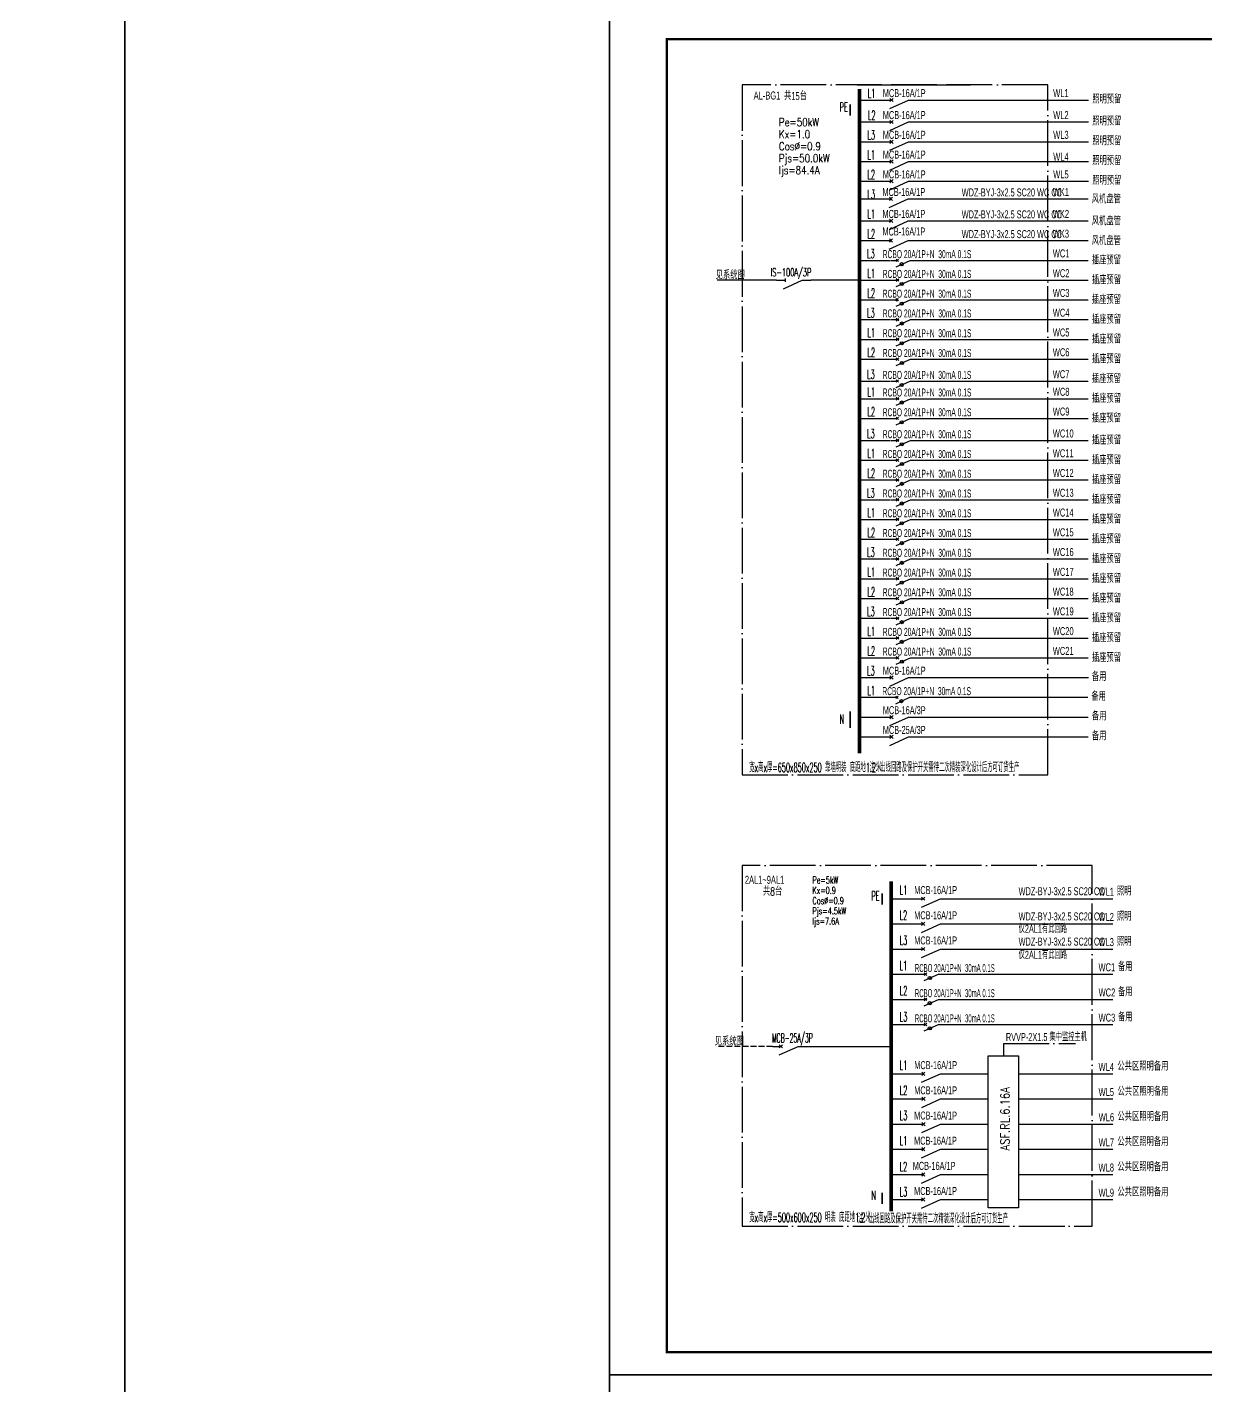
# Model space of a CAD drawing. Extents: x -127004 to 341119, y -13158 to 456864.
# Drawn here: x 122995 to 174534, y 67686 to 127086 of the extents above; entities that cross this region are included whole.
import ezdxf

# ---------------------------------------------------------------- set-up
doc = ezdxf.new("R2010")
doc.units = 0
doc.header["$LTSCALE"] = 1000
for name, pattern in [('CONTINOUS', [0]), ('DASH', [0.35, 0.25, -0.1]), ('DOTE', [2.42, 2, -0.2, 0.02, -0.2])]:
    doc.linetypes.add(name, pattern=pattern)
doc.layers.get('0').update_dxf_attribs({"linetype": 'CONTINUOUS'})
for name, color, linetype in [('D-TEXT', 7, 'CONTINUOUS'), ('DIM-箱柜', 3, 'CONTINUOUS'), ('DQ', 7, 'CONTINOUS'), ('EL-1', 4, 'DASH'), ('ELEMENT', 3, 'CONTINUOUS'), ('EQUIP-箱柜', 3, 'CONTINUOUS'), ('SIG_TEXT', 7, 'CONTINUOUS'), ('TEL_TEXT', 3, 'CONTINUOUS'), ('TEL_TITLE', 7, 'CONTINUOUS'), ('WIRE-照明', 1, 'CONTINUOUS'), ('内审意见修改', 2, 'CONTINUOUS')]:
    doc.layers.add(name, color=color, linetype=linetype)
doc.layers.add('内审要求修改2.10', color=6, linetype='CONTINUOUS', plot=False)
doc.styles.add('_COMPLEX', font='ros.shx', dxfattribs={"width": 0.6, "bigfont": 'jd.shx'})
doc.styles.add('_HZTXT', font='ROMANS2', dxfattribs={"width": 0.8, "bigfont": 'HZDF2'})
doc.styles.add('_TEL_DIM', font='ROMANS2', dxfattribs={"width": 0.8, "height": 3.5, "bigfont": 'HZDF2'})
doc.styles.add('B', font='ROMANS2', dxfattribs={"width": 0.8, "bigfont": 'HZDF2'})
doc.styles.add('DIM_FONT', font='ROMANS', dxfattribs={"bigfont": 'HZTXT'})
doc.styles.get("Standard").update_dxf_attribs({"font": 'GBENOR', "bigfont": 'GBCBIG'})

# ---------------------------------------------------------------- blocks, each defined once
blk = doc.blocks.new('SADF AGF AERG AER GER')
at = {"layer": 'DIM-箱柜'}
blk.add_lwpolyline([(-462150, -1228514), (-378050, -1228514), (-378050, -1287914), (-462150, -1287914)], close=True, dxfattribs=at)
blk = doc.blocks.new('M_M19DXM')
for p, q in [((-0.25, -0.2), (0, -0.75)), ((-0.047, -0.203), (0.047, -0.297)), ((-0.047, -0.297), (0.047, -0.203))]:
    blk.add_line(p, q)
for points in [[(0, 0), (0, -0.25)], [(0, -0.75), (0, -1)]]:
    blk.add_lwpolyline(points)
blk.add_circle((-0.151, -0.417), 0.0615)
at = {"style": 'DIM_FONT', "width": 0.8, "flags": 9}
blk.add_attdef('S', (0.25, -0.5), '', height=0.2, dxfattribs=at)
blk = doc.blocks.new('M_M7')
for p, q in [((-0.25, -0.2), (0, -0.75)), ((-0.047, -0.297), (0.047, -0.203)), ((-0.047, -0.203), (0.047, -0.297))]:
    blk.add_line(p, q)
for points in [[(0, 0), (0, -0.25)], [(0, -0.75), (0, -1)]]:
    blk.add_lwpolyline(points)
at = {"width": 0.8, "flags": 9}
blk.add_attdef('S', (0.25, -0.5), '', height=0.2, dxfattribs=at)
blk = doc.blocks.new('M_M8')
for p, q in [((-0.25, -0.2), (0, -0.75)), ((0.05, -0.25), (-0.05, -0.25))]:
    blk.add_line(p, q)
for points in [[(0, 0), (0, -0.25)], [(0, -0.75), (0, -1)]]:
    blk.add_lwpolyline(points)
at = {"style": 'DIM_FONT', "width": 0.8, "flags": 9}
blk.add_attdef('S', (0.25, -0.5), '', height=0.2, dxfattribs=at)
blk = doc.blocks.new('A$C6873132B')
at = {"layer": 'DIM-箱柜'}
blk.add_blockref('SADF AGF AERG AER GER', (378050, 1287914), dxfattribs=at)

msp = doc.modelspace()

# ---------------------------------------------------------------- linework, layer by layer
at = {"linetype": 'DOTE'}
for p, q in [((167618, 124561), (154261, 124561)), ((154261, 124561), (154261, 94397)), ((167618, 94397), (167618, 124561)), ((154261, 94397), (167618, 94397))]:
    msp.add_line(p, q, dxfattribs=at)
at = {"color": 0, "linetype": 'DOTE'}
for p, q in [((169562, 90440), (154262, 90440)), ((154262, 90440), (154262, 74669)), ((169562, 74669), (169562, 90440)), ((165684, 82656, 0), (168842, 82656, 0)), ((165684, 82656, 0), (165684, 82149, 0)), ((154262, 74669), (169562, 74669))]:
    msp.add_line(p, q, dxfattribs=at)
for points in [[(127272, 356455), (341119, 356455), (341119, -13158), (127272, -13158)], [(-86575, 355413), (127272, 355413), (127272, -13158), (-86575, -13158)]]:
    msp.add_lwpolyline(points, close=True)
at = {"linetype": 'Continuous', "const_width": 72.9}
for points in [[(158983, 123710), (158983, 123213)], [(158983, 97176), (158983, 96448)]]:
    msp.add_lwpolyline(points, dxfattribs=at)
at = {"color": 1, "linetype": 'Continuous', "const_width": 72.9}
for points in [[(160376, 89221), (160376, 88724)], [(160376, 76132), (160376, 75635)]]:
    msp.add_lwpolyline(points, dxfattribs=at)
at = {"layer": 'DQ'}
msp.add_lwpolyline([(166346, 75470), (165018, 75470), (165018, 82115), (166346, 82115)], close=True, dxfattribs=at)
at = {"layer": 'EL-1'}
msp.add_line((155579, 82528), (153122, 82528), dxfattribs=at)
at = {"layer": 'EQUIP-箱柜'}
msp.add_line((159288, 124561), (164239, 124561), dxfattribs=at)
at = {"layer": 'TEL_TITLE'}
for points in [[(148461, 68161), (232561, 68161), (232561, 127561), (148461, 127561)], [(148461, 8761), (232561, 8761), (232561, 68161), (148461, 68161)]]:
    msp.add_lwpolyline(points, close=True, dxfattribs=at)
at = {"layer": 'TEL_TITLE', "const_width": 100}
msp.add_lwpolyline([(150961, 69161), (231561, 69161), (231561, 126561), (150961, 126561)], close=True, dxfattribs=at)
at = {"layer": 'WIRE-照明'}
for p, q in [((159383, 123900), (160787, 123900)), ((161722, 123900), (169405, 123900)), ((159383, 122941), (160787, 122941)), ((161722, 122941), (169405, 122941)), ((159364, 122077), (160768, 122077)), ((161722, 122077), (169405, 122077)), ((159367, 121213), (160771, 121213)), ((161722, 121213), (169405, 121213)), ((159364, 120349), (160768, 120349)), ((161722, 120349), (169405, 120349)), ((159364, 119580), (160768, 119580)), ((161704, 119580), (169387, 119580)), ((159367, 118621), (160771, 118621)), ((161706, 118621), (169389, 118621)), ((159367, 117757), (160771, 117757)), ((161704, 117757), (169387, 117757)), ((159348, 116892), (160752, 116892)), ((161706, 116892), (169389, 116892)), ((159367, 116028), (160771, 116028)), ((161708, 116028), (169391, 116028)), ((159367, 115164), (160771, 115164)), ((161706, 115164), (169389, 115164)), ((159348, 114300), (160752, 114300)), ((161708, 114300), (169391, 114300)), ((159367, 113436), (160771, 113436)), ((161708, 113436), (169391, 113436)), ((159367, 112572), (160771, 112572)), ((161708, 112572), (169391, 112572)), ((159348, 111613), (160752, 111613)), ((161706, 111613), (169389, 111613)), ((159367, 110844), (160771, 110844)), ((161708, 110844), (169391, 110844)), ((159367, 109980), (160771, 109980)), ((161706, 109980), (169389, 109980)), ((159348, 109021), (160752, 109021)), ((161708, 109021), (169391, 109021)), ((159367, 108157), (160771, 108157)), ((161708, 108157), (169391, 108157)), ((159367, 107292), (160771, 107292)), ((161708, 107292), (169391, 107292)), ((159348, 106428), (160752, 106428)), ((161708, 106428), (169391, 106428)), ((159367, 105564), (160771, 105564)), ((161708, 105564), (169391, 105564)), ((159367, 104700), (160771, 104700)), ((161708, 104700), (169391, 104700)), ((159348, 103836), (160752, 103836)), ((161708, 103836), (169391, 103836)), ((159367, 102972), (160771, 102972)), ((161708, 102972), (169391, 102972)), ((159367, 102108), (160771, 102108)), ((161708, 102108), (169391, 102108)), ((159348, 101244), (160752, 101244)), ((161708, 101244), (169391, 101244)), ((159367, 100380), (160771, 100380)), ((161708, 100380), (169391, 100380)), ((159367, 99515), (160771, 99515)), ((161708, 99515), (169391, 99515)), ((159348, 98651), (160752, 98651)), ((161722, 98651), (169405, 98651)), ((159367, 97787), (160771, 97787)), ((161689, 97787), (169372, 97787)), ((159367, 96923), (160771, 96923)), ((161708, 96923), (169391, 96923)), ((159348, 96059), (160752, 96059)), ((161708, 96059), (169391, 96059)), ((160773, 88984), (162177, 88984)), ((163115, 88984), (170465, 88984)), ((160773, 87883), (162177, 87883)), ((163115, 87883), (170465, 87883)), ((160773, 86783), (162177, 86783)), ((163115, 86783), (170465, 86783)), ((160773, 85683), (162177, 85683)), ((163115, 85683), (170465, 85683)), ((160778, 84582), (162182, 84582)), ((163119, 84582), (170470, 84582)), ((160778, 83482), (162182, 83482)), ((163119, 83482), (170470, 83482)), ((160775, 81330), (162179, 81330)), ((163117, 81330), (165020, 81330)), ((166346, 81330), (170467, 81330)), ((160782, 80230), (162186, 80230)), ((163124, 80230), (165022, 80229)), ((166346, 80230), (170474, 80230)), ((160780, 79129), (162184, 79129)), ((163122, 79129), (165020, 79129)), ((166344, 79129), (170472, 79129)), ((160775, 78029), (162179, 78029)), ((163117, 78029), (165020, 78029)), ((166346, 78029), (170467, 78029)), ((160775, 76928), (162179, 76928)), ((163117, 76928), (165019, 76928)), ((166346, 76928), (170467, 76928)), ((160773, 75828), (162177, 75828)), ((163115, 75828), (165018, 75828)), ((166346, 75828), (170467, 75828))]:
    msp.add_line(p, q, dxfattribs=at)
at = {"layer": 'WIRE-照明', "linetype": 'Continuous'}
for p, q in [((155759, 116028), (153160, 116028)), ((159367, 116028), (157259, 116028)), ((156892, 82528), (160778, 82528))]:
    msp.add_line(p, q, dxfattribs=at)
at = {"layer": 'WIRE-照明', "const_width": 160}
for points in [[(159386, 124376), (159386, 95335)], [(160778, 89742), (160778, 75313)]]:
    msp.add_lwpolyline(points, dxfattribs=at)

# ---------------------------------------------------------------- block references
at = {"layer": 'DIM-箱柜'}
for p in [(610611, 1356075), (610611, 1296675)]:
    msp.add_blockref('SADF AGF AERG AER GER', p, dxfattribs=at)
at = {"layer": 'DQ'}
for name, p, xscale, yscale, zscale, rotation in [('M_M7', (160412, 123900), 1500, 1500, 1500, 90), ('M_M7', (160412, 122941), 1500.000000000001, 1500.000000000001, 1500.000000000001, 89.99999999999999), ('M_M7', (160412, 122077), 1500.000000000001, 1500.000000000001, 1500.000000000001, 89.99999999999999), ('M_M7', (160412, 121213), 1500.000000000001, 1500.000000000001, 1500.000000000001, 89.99999999999999), ('M_M7', (160412, 120349), 1500, 1500, 1500, 90), ('M_M7', (160393, 119580), 1500, 1500, 1500, 90), ('M_M7', (160396, 118621), 1500, 1500, 1500, 90), ('M_M7', (160393, 117757), 1500.000000000001, 1500.000000000001, 1500.000000000001, 89.99999999999999), ('M_M8', (155762, 116028), 1500, 1500, 1500, 90), ('M_M7', (160412, 98651), 1500.000000000001, 1500.000000000001, 1500.000000000001, 89.99999999999999), ('M_M7', (160412, 96923), 1500.000000000001, 1500.000000000001, 1500.000000000001, 89.99999999999999), ('M_M7', (160412, 96059), 1500.000000000001, 1500.000000000001, 1500.000000000001, 89.99999999999999), ('M_M7', (161802, 88984), 1500, 1500, 1500, 90), ('M_M7', (161802, 87883), 1500, 1500, 1500, 90), ('M_M7', (161802, 86783), 1500, 1500, 1500, 90), ('M_M7', (155579, 82528), 1500, 1500, 1500, 90), ('M_M7', (161804, 81330), 1500, 1500, 1500, 90), ('M_M7', (161811, 80230), 1500, 1500, 1500, 90), ('M_M7', (161809, 79129), 1500, 1500, 1500, 90), ('M_M7', (161804, 78029), 1500, 1500, 1500, 90), ('M_M7', (161804, 76928), 1500, 1500, 1500, 90), ('M_M7', (161802, 75828), 1500, 1500, 1500, 90)]:
    msp.add_blockref(name, p, dxfattribs=dict(at, xscale=xscale, yscale=yscale, zscale=zscale, rotation=rotation))
at = {"layer": 'ELEMENT'}
for p, xscale, yscale, zscale, rotation in [((160768, 116892), 1124.999999999998, 1124.999999999998, 1124.999999999998, 89.99999999999999), ((160771, 116028), 1125, 1125, 1125, 90), ((160768, 115164), 1125, 1125, 1125, 90), ((160771, 114300), 1125, 1125, 1125, 90), ((160771, 113436), 1125, 1125, 1125, 90), ((160771, 112572), 1125, 1125, 1125, 90), ((160768, 111613), 1124.999999999998, 1124.999999999998, 1124.999999999998, 89.99999999999999), ((160771, 110844), 1125, 1125, 1125, 90), ((160768, 109980), 1125, 1125, 1125, 90), ((160771, 109021), 1124.999999999998, 1124.999999999998, 1124.999999999998, 89.99999999999999), ((160771, 108157), 1125, 1125, 1125, 90), ((160771, 107292), 1125, 1125, 1125, 90), ((160771, 106428), 1125, 1125, 1125, 90), ((160771, 105564), 1125, 1125, 1125, 90), ((160771, 104700), 1125, 1125, 1125, 90), ((160771, 103836), 1125, 1125, 1125, 90), ((160771, 102972), 1125, 1125, 1125, 90), ((160771, 102108), 1125, 1125, 1125, 90), ((160771, 101244), 1125, 1125, 1125, 90), ((160771, 100380), 1125, 1125, 1125, 90), ((160771, 99515), 1125, 1125, 1125, 90), ((160752, 97787), 1124.999999999988, 1124.999999999988, 1124.999999999988, 89.99999999999999), ((161994, 85683), 1125, 1125, 1125, 90), ((161994, 84582), 1125, 1125, 1125, 90), ((161994, 83482), 1125, 1125, 1125, 90)]:
    msp.add_blockref('M_M19DXM', p, dxfattribs=dict(at, xscale=xscale, yscale=yscale, zscale=zscale, rotation=rotation))
at = {"layer": '内审要求修改2.10'}
for p in [(232561, 68161), (232561, 8761)]:
    msp.add_blockref('A$C6873132B', p, dxfattribs=at)

# ---------------------------------------------------------------- texts
at = {"layer": 'D-TEXT', "style": '_HZTXT'}
for s, width, p in [('L1', 0.45, (159751, 123995)), ('PE', 0.45, (158521, 123394)), ('L2', 0.45, (159758, 123036)), ('L3', 0.45, (159737, 122171)), ('L1', 0.45, (159739, 121307)), ('L2', 0.45, (159737, 120443)), ('L3', 0.45, (159739, 119579)), ('L1', 0.45, (159739, 118715)), ('L2', 0.45, (159739, 117851)), ('L3', 0.45, (159720, 116987)), ('L1', 0.45, (159739, 116122)), ('L2', 0.45, (159739, 115258)), ('L3', 0.45, (159720, 114394)), ('L1', 0.45, (159739, 113530)), ('L2', 0.45, (159739, 112666)), ('L3', 0.45, (159720, 111707)), ('L1', 0.45, (159739, 110938)), ('L2', 0.45, (159739, 110074)), ('L3', 0.45, (159720, 109115)), ('L1', 0.45, (159739, 108251)), ('L2', 0.45, (159739, 107387)), ('L3', 0.45, (159720, 106522)), ('L1', 0.45, (159739, 105658)), ('L2', 0.45, (159739, 104794)), ('L3', 0.45, (159720, 103930)), ('L1', 0.45, (159739, 103066)), ('L2', 0.45, (159739, 102202)), ('L3', 0.45, (159720, 101338)), ('L1', 0.45, (159739, 100474)), ('L2', 0.45, (159739, 99610)), ('L3', 0.45, (159720, 98745)), ('L1', 0.45, (159739, 97881)), ('N', 0.45, (158521, 96630)), ('宽x高x厚=650x850x250 靠墙明装 底距地1.2米', 0.45, (154571, 94521)), ('注：出线回路及保护开关需待二次精装深化设计后方可订货生产', 0.45, (159829, 94521)), ('L1', 0.45, (161143, 89162)), ('L2', 0.45, (161143, 88061)), ('L3', 0.45, (161143, 86961)), ('L1', 0.45, (161143, 85860)), ('L2', 0.45, (161148, 84760)), ('L3', 0.45, (161148, 83620)), ('MCB-25A/3P', 0.4, (155564, 82694, 0)), ('L1', 0.45, (161143, 81508)), ('L2', 0.45, (161150, 80408)), ('L3', 0.45, (161148, 79307)), ('L1', 0.45, (161146, 78207)), ('L2', 0.45, (161146, 77067)), ('L3', 0.45, (161143, 75967)), ('宽x高x厚=500x600x250 明装 底距地1.2米', 0.45, (154572, 74848)), ('注：出线回路及保护开关需待二次精装深化设计后方可订货生产', 0.45, (159329, 74793))]:
    msp.add_text(s, height=400, dxfattribs=dict(at, width=width)).set_placement(p)
at = {"layer": 'D-TEXT', "color": 1, "style": '_HZTXT', "width": 0.45}
for s, p in [('PE', (159913, 88906)), ('N', (159913, 75816))]:
    msp.add_text(s, height=400, dxfattribs=at).set_placement(p)
at = {"layer": 'D-TEXT', "style": '_HZTXT', "width": 0.8}
msp.add_text('ASF.RL.6.16A', height=400, rotation=90, dxfattribs=at).set_placement((165955, 77974))
at = {"layer": 'SIG_TEXT', "style": '_TEL_DIM'}
for s, height, width, p in [('Pe=50kW', 350, 0.8, (155864, 122757)), ('Kx=1.0', 350, 0.8, (155864, 122232)), ('Cos%%C=0.9', 350, 0.8, (155864, 121707)), ('Pjs=50.0kW', 350, 0.8, (155864, 121182)), ('Ijs=84.4A', 350, 0.8, (155864, 120657)), ('Pe=5kW', 300, 0.7, (157332, 89651)), ('Kx=0.9', 300, 0.7, (157332, 89201)), ('Cos%%C=0.9', 300, 0.7, (157332, 88751)), ('Pjs=4.5kW', 300, 0.7, (157332, 88301)), ('Ijs=7.6A', 300, 0.7, (157332, 87851))]:
    msp.add_text(s, height=height, dxfattribs=dict(at, width=width)).set_placement(p)
at = {"layer": 'TEL_TEXT', "ltscale": 2, "style": '_COMPLEX'}
for s, width, p in [('AL-BG1', 0.7, (154762, 123923)), ('共15台', 0.7, (156089, 123900)), ('MCB-16A/1P', 0.6, (160411, 124027)), ('WL1', 0.7, (167860, 124027)), ('照明预留', 0.7, (169564, 123753)), ('MCB-16A/1P', 0.6, (160411, 123068)), ('照明预留', 0.7, (169564, 122794)), ('MCB-16A/1P', 0.6, (160411, 122204)), ('照明预留', 0.7, (169564, 121930)), ('MCB-16A/1P', 0.6, (160411, 121339)), ('照明预留', 0.7, (169564, 121066)), ('MCB-16A/1P', 0.6, (160411, 120475)), ('照明预留', 0.7, (169564, 120202)), ('MCB-16A/1P', 0.6, (160393, 119706)), ('WDZ-BYJ-3x2.5 SC20 WC CC', 0.6, (163860, 119686)), ('WK1', 0.7, (167841, 119706)), ('风机盘管', 0.7, (169545, 119385)), ('MCB-16A/1P', 0.6, (160395, 118747)), ('WDZ-BYJ-3x2.5 SC20 WC CC', 0.6, (163860, 118727)), ('WK2', 0.7, (167843, 118747)), ('风机盘管', 0.7, (169548, 118426)), ('MCB-16A/1P', 0.6, (160393, 117978)), ('WDZ-BYJ-3x2.5 SC20 WC CC', 0.6, (163860, 117863)), ('WK3', 0.7, (167841, 117883)), ('风机盘管', 0.7, (169545, 117562)), ('RCBO 20A/1P+N  30mA 0.1S', 0.5, (160405, 116988)), ('WC1', 0.7, (167843, 117019)), ('插座预留', 0.7, (169548, 116719)), ('RCBO 20A/1P+N  30mA 0.1S', 0.5, (160407, 116124)), ('插座预留', 0.7, (169550, 115854)), ('RCBO 20A/1P+N  30mA 0.1S', 0.5, (160405, 115260)), ('插座预留', 0.7, (169548, 114990)), ('RCBO 20A/1P+N  30mA 0.1S', 0.5, (160407, 114396)), ('插座预留', 0.7, (169550, 114126)), ('RCBO 20A/1P+N  30mA 0.1S', 0.5, (160407, 113532)), ('插座预留', 0.7, (169550, 113262)), ('RCBO 20A/1P+N  30mA 0.1S', 0.5, (160407, 112667)), ('插座预留', 0.7, (169550, 112398)), ('RCBO 20A/1P+N  30mA 0.1S', 0.5, (160405, 111708)), ('插座预留', 0.7, (169548, 111534)), ('RCBO 20A/1P+N  30mA 0.1S', 0.5, (160407, 110939)), ('插座预留', 0.7, (169550, 110670)), ('RCBO 20A/1P+N  30mA 0.1S', 0.5, (160405, 110075)), ('插座预留', 0.7, (169548, 109806)), ('RCBO 20A/1P+N  30mA 0.1S', 0.5, (160407, 109116)), ('插座预留', 0.7, (169550, 108847)), ('RCBO 20A/1P+N  30mA 0.1S', 0.5, (160407, 108252)), ('插座预留', 0.7, (169550, 107983)), ('RCBO 20A/1P+N  30mA 0.1S', 0.5, (160407, 107388)), ('插座预留', 0.7, (169550, 107118)), ('RCBO 20A/1P+N  30mA 0.1S', 0.5, (160407, 106524)), ('插座预留', 0.7, (169550, 106254)), ('RCBO 20A/1P+N  30mA 0.1S', 0.5, (160407, 105660)), ('插座预留', 0.7, (169550, 105390)), ('RCBO 20A/1P+N  30mA 0.1S', 0.5, (160407, 104796)), ('插座预留', 0.7, (169550, 104526)), ('RCBO 20A/1P+N  30mA 0.1S', 0.5, (160407, 103931)), ('插座预留', 0.7, (169550, 103662)), ('RCBO 20A/1P+N  30mA 0.1S', 0.5, (160407, 103067)), ('插座预留', 0.7, (169550, 102798)), ('RCBO 20A/1P+N  30mA 0.1S', 0.5, (160407, 102203)), ('插座预留', 0.7, (169550, 101934)), ('RCBO 20A/1P+N  30mA 0.1S', 0.5, (160407, 101339)), ('插座预留', 0.7, (169550, 101070)), ('RCBO 20A/1P+N  30mA 0.1S', 0.5, (160407, 100475)), ('插座预留', 0.7, (169550, 100206)), ('RCBO 20A/1P+N  30mA 0.1S', 0.5, (160407, 99611)), ('插座预留', 0.7, (169550, 99341)), ('MCB-16A/1P', 0.6, (160411, 98778)), ('备用', 0.7, (169550, 98508)), ('RCBO 20A/1P+N  30mA 0.1S', 0.5, (160388, 97883)), ('备用', 0.7, (169531, 97644)), ('MCB-16A/3P', 0.6, (160411, 97050)), ('备用', 0.7, (169550, 96780)), ('MCB-25A/3P', 0.6, (160411, 96185)), ('备用', 0.7, (169550, 95916)), ('2AL1~9AL1', 0.7, (154378, 89635)), ('MCB-16A/1P', 0.6, (161784, 89184)), ('WDZ-BYJ-3x2.5 SC20 CC', 0.6, (166348, 89134)), ('WL1', 0.7, (169841, 89111)), ('照明', 0.7, (170645, 89128)), ('MCB-16A/1P', 0.6, (161784, 88083)), ('WDZ-BYJ-3x2.5 SC20 CC', 0.6, (166348, 88033)), ('WL2', 0.7, (169841, 88010)), ('照明', 0.7, (170645, 88028)), ('MCB-16A/1P', 0.6, (161784, 86983)), ('仅2AL1有此回路', 0.6, (166348, 87491)), ('WDZ-BYJ-3x2.5 SC20 CC', 0.6, (166348, 86933)), ('仅2AL1有此回路', 0.6, (166348, 86356)), ('WL3', 0.7, (169841, 86910)), ('照明', 0.7, (170645, 86927)), ('RCBO 20A/1P+N  30mA 0.1S', 0.45, (161814, 85778)), ('WC1', 0.7, (169841, 85809)), ('备用', 0.7, (170691, 85827)), ('RCBO 20A/1P+N  30mA 0.1S', 0.45, (161814, 84678)), ('WC2', 0.7, (169846, 84709)), ('备用', 0.7, (170691, 84726)), ('RCBO 20A/1P+N  30mA 0.1S', 0.45, (161814, 83577)), ('WC3', 0.7, (169846, 83608)), ('备用', 0.7, (170691, 83626)), ('RVVP-2X1.5 集中监控主机', 0.6, (165791, 82760, 0)), ('MCB-16A/1P', 0.6, (161785, 81531)), ('WL4', 0.7, (169844, 81457)), ('公共区照明备用', 0.7, (170667, 81474)), ('MCB-16A/1P', 0.6, (161784, 80430)), ('WL5', 0.7, (169844, 80356)), ('公共区照明备用', 0.7, (170674, 80374)), ('MCB-16A/1P', 0.6, (161782, 79329)), ('WL6', 0.7, (169851, 79256)), ('公共区照明备用', 0.7, (170671, 79273)), ('MCB-16A/1P', 0.6, (161777, 78229)), ('WL7', 0.7, (169848, 78156)), ('公共区照明备用', 0.7, (170667, 78173)), ('MCB-16A/1P', 0.6, (161717, 77128)), ('WL8', 0.7, (169844, 77055)), ('公共区照明备用', 0.7, (170667, 77073)), ('MCB-16A/1P', 0.6, (161780, 76028)), ('WL9', 0.7, (169844, 75955)), ('公共区照明备用', 0.7, (170667, 75972))]:
    msp.add_text(s, height=350, dxfattribs=dict(at, width=width)).set_placement(p)
at = {"layer": 'TEL_TEXT', "style": '_COMPLEX', "width": 0.7}
for s, p in [('WL2', (167860, 123068)), ('WL3', (167860, 122204)), ('WL4', (167860, 121245)), ('WL5', (167860, 120475)), ('WC2', (167843, 116155)), ('WC3', (167843, 115291)), ('WC4', (167843, 114427)), ('WC5', (167843, 113563)), ('WC6', (167843, 112698)), ('WC7', (167841, 111740)), ('WC8', (167843, 110970)), ('WC9', (167841, 110106)), ('WC10', (167843, 109147)), ('WC11', (167843, 108283)), ('WC12', (167843, 107419)), ('WC13', (167843, 106555)), ('WC14', (167843, 105691)), ('WC15', (167843, 104827)), ('WC16', (167843, 103963)), ('WC17', (167843, 103098)), ('WC18', (167843, 102234)), ('WC19', (167843, 101370)), ('WC20', (167843, 100506)), ('WC21', (167843, 99642))]:
    msp.add_text(s, height=350, dxfattribs=at).set_placement(p)
at = {"layer": 'TEL_TEXT', "linetype": 'Continuous', "style": 'B', "oblique": 0.7, "width": 0.7}
for p in [(153098, 116067), (153060, 82567)]:
    msp.add_text('见系统图', height=350, dxfattribs=at).set_placement(p)
at = {"layer": 'TEL_TEXT', "linetype": 'Continuous', "style": 'B', "width": 0.55}
msp.add_text('IS-100A/3P', height=350, dxfattribs=at).set_placement((155500, 116194))
at = {"layer": '内审意见修改', "linetype": 'Continuous', "style": 'B', "oblique": 0.7, "width": 0.7}
msp.add_text('共8台', height=350, dxfattribs=at).set_placement((155162, 89123))

doc.saveas('drawing.dxf')
